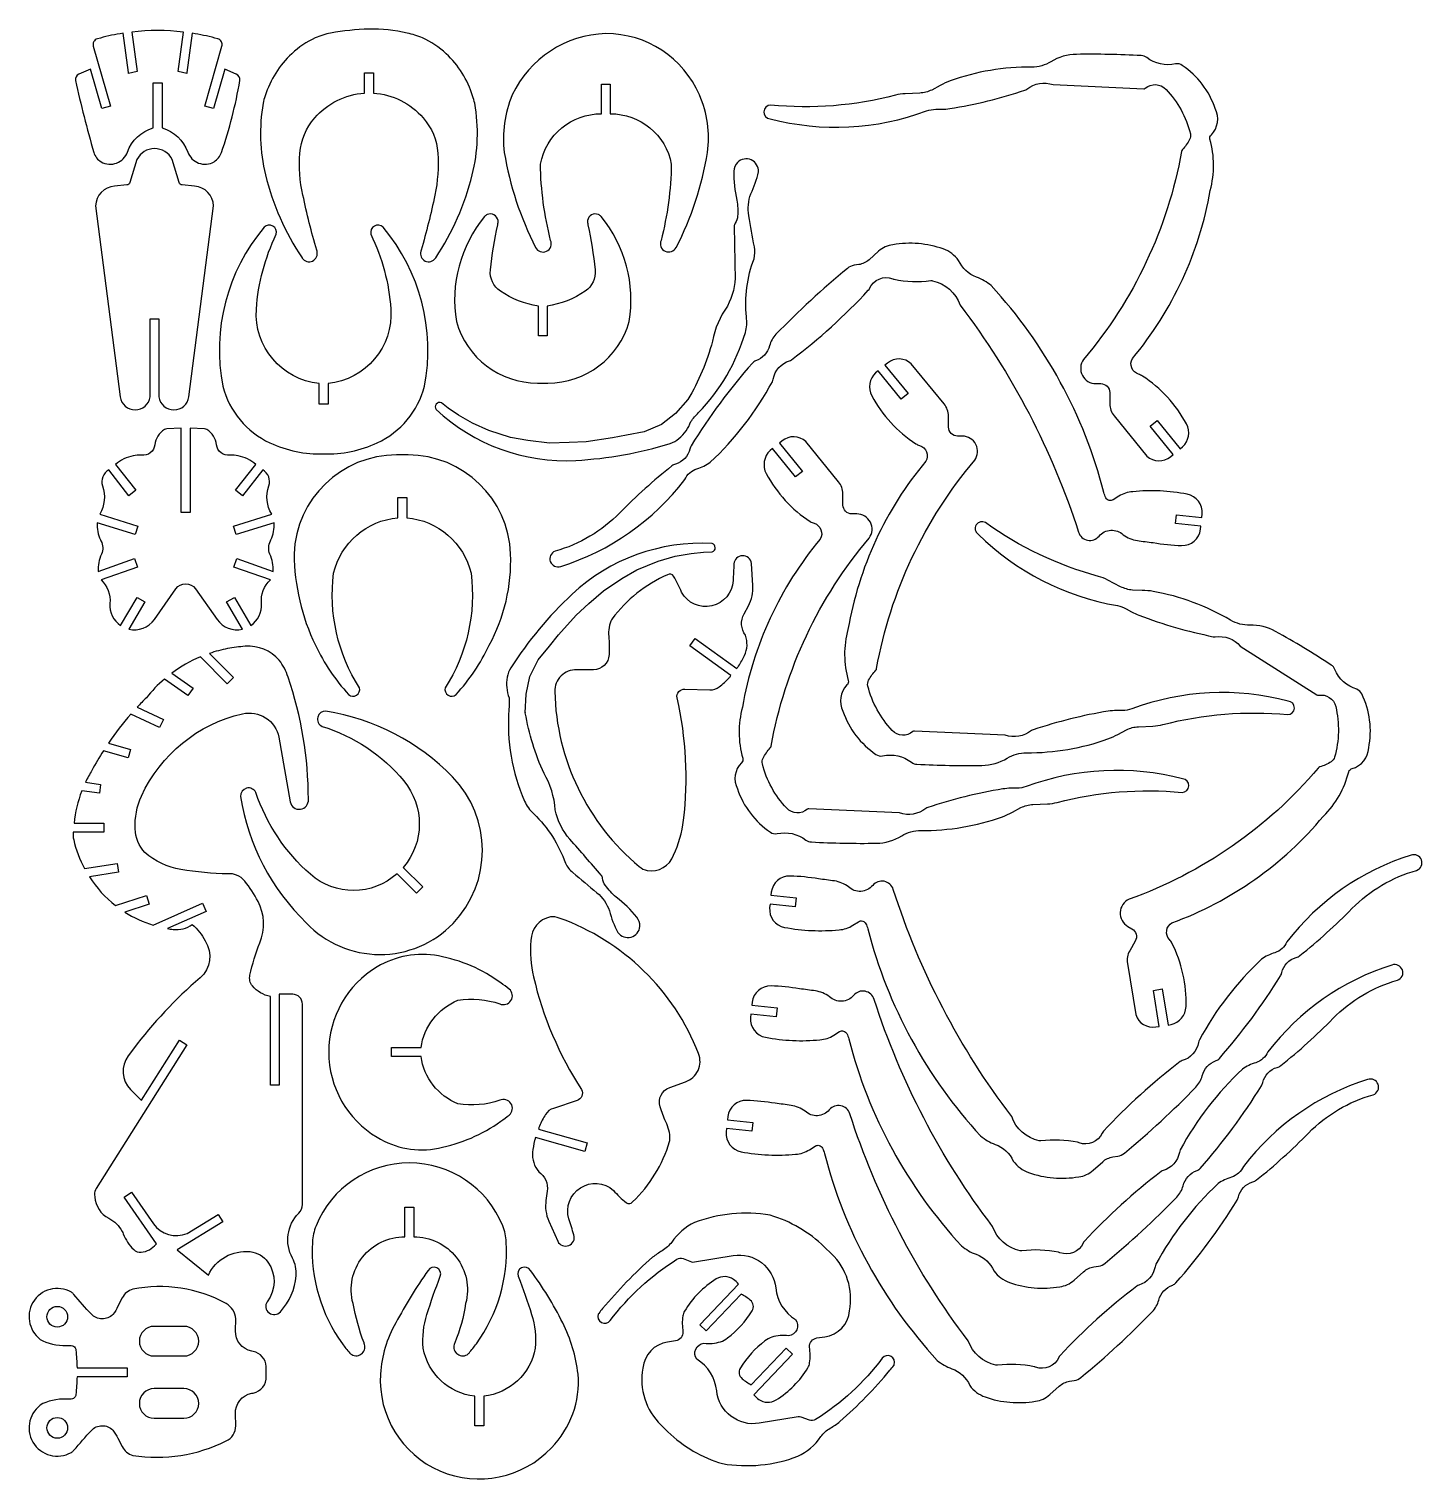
# Model space of a CAD drawing. Extents: x -187 to 314, y 141 to 663.
import ezdxf

# ---------------------------------------------------------------- set-up
doc = ezdxf.new("R2010")
doc.units = 0
doc.layers.get('0').update_dxf_attribs({"linetype": 'CONTINUOUS'})
doc.layers.add('130_VU3', color=1, linetype='CONTINUOUS')

msp = doc.modelspace()

# ---------------------------------------------------------------- linework, layer by layer
at = {"color": 7}
for points in [[(43.465393, 513.877672, 0.099256), (46.625235, 515.605, 0.131652), (50.927209, 521.748854, -0.031858), (53.652949, 524.938376, 0.121292), (70.511228, 553.747635, 0.111811), (70.881315, 559.403533, -0.115543), (73.636381, 580.318158, 0.096289), (73.747196, 584.629158, -0.003632), (71.749983, 595.7763, -0.131653), (72.474549, 603.649006, 0.065543), (75.197871, 611.569027, 0.690784), (67.709088, 614.974822, 0.181704), (66.411619, 611.778333, 0.065543), (67.499985, 601.431105, -0.056859), (67.744605, 595.673119, -0.131653), (66.855756, 593.102777, 0.155469), (66.52053, 591.963914, 0.002903), (66.836037, 574.758998, -0.131653), (64.061464, 563.304908, 0.109518), (58.720771, 550.627676, -0.065543), (49.883072, 529.620554), (45.399399, 524.664348), (40.308236, 520.649775), (34.130421, 518.023701), (27.801683, 516.796187), (22.700458, 515.860459), (13.282813, 514.47196), (7.104998, 514.170113), (0.152441, 514.009127), (-7.71572, 514.934793), (-13.893534, 516.021445), (-21.771757, 518.486534), (-27.637662, 521.112608), (-32.577901, 524.050591), (-36.290627, 526.51568), (-38.782312, 528.440753, 0.758653), (-40.697215, 526.128936, 0.205023), (9.609586, 507.764402, 0.062191), (43.465387, 513.87767)], [(-13.807947, 433.140332, 0.099256), (-15.118222, 429.786014, 0.131652), (-14.464531, 422.314293, -0.031858), (-14.502385, 418.118905, 0.121292), (-8.898341, 385.21344, 0.111811), (-5.546302, 380.642884, -0.115543), (5.786856, 362.85043, 0.096289), (8.473024, 359.476781, -0.003632), (17.168223, 352.221359, -0.131653), (21.673651, 345.724774, 0.065543), (24.678356, 337.907168, 0.690784), (32.6043, 340.111875, 0.181704), (31.543556, 343.394524, 0.065543), (24.058749, 350.621373, -0.056859), (20.170197, 354.875007, -0.131653), (19.198911, 357.415345, 0.155469), (18.723662, 358.503243, 0.002903), (7.422863, 371.480169, -0.131653), (2.185762, 382.037973, 0.109518), (-1.871798, 395.182227, -0.065543), (-8.604845, 416.95538), (-8.35594, 423.634103), (-7.036401, 429.981981), (-3.991928, 435.964694), (0.067136, 440.973058), (3.373427, 444.968871), (9.695252, 452.086069), (14.233708, 456.28832), (19.456196, 460.880659), (26.078564, 465.229115), (31.509531, 468.367714), (39.129128, 471.54337), (45.31068, 473.302212), (50.983622, 474.227111), (55.412264, 474.725237), (58.558418, 474.85217, 0.758653), (58.539311, 477.854001, 0.205023), (8.197572, 459.585461, 0.062191), (-13.807944, 433.140336)]]:
    msp.add_lwpolyline(points, format="xyb", dxfattribs=at)
at = {"layer": '130_VU3', "color": 7}
for p, q in [((49.825995, 529.526481), (49.883072, 529.620555)), ((-8.621591, 417.064132), (-8.604845, 416.955379))]:
    msp.add_line(p, q, dxfattribs=at)
for points in [[(-88.561002, 603.201873, -0.078434), (-89.627615, 618.317854, -0.162362), (-84.34375, 630.950484, -0.196318), (-66.443664, 639.931226), (-66.443664, 647.142592), (-63.244079, 647.142592), (-63.244079, 639.931226, -0.202484), (-45.343994, 630.950486, -0.166464), (-40.060128, 618.317857, -0.068457), (-41.12674, 603.201878, -0.018994), (-46.072568, 583.370292), (-46.183392, 582.988329, 0.856666), (-40.889986, 580.519002), (-40.795531, 580.660174, 0.087489), (-27.690063, 610.467502, 0.107635), (-26.805105, 636.254314, 0.051832), (-27.570804, 638.880376, 0.131653), (-37.090507, 654.085101, 0.080315), (-45.553004, 659.742893, 0.04869), (-51.089252, 661.483296, 0.056656), (-64.843874, 662.958225, 0.03667), (-78.598494, 661.483295, 0.062307), (-84.134741, 659.742892, 0.080315), (-92.597238, 654.085099, 0.131652), (-102.116939, 638.880374, 0.05637), (-102.882638, 636.254311, 0.10306), (-101.99768, 610.467503, 0.087945), (-88.892214, 580.660178), (-88.797756, 580.519002, 0.856666), (-83.50435, 582.988329), (-83.615177, 583.370303, -0.018632), (-88.561002, 603.201873)], [(-119.155906, 659.416827), (-120.211031, 659.704209, 0.026224), (-128.37183, 661.438199), (-130.277696, 647.291466), (-130.353393, 646.90821), (-133.448634, 647.718659), (-131.541524, 661.874629, 0.05843), (-150.080337, 661.874629), (-148.173223, 647.718659), (-151.268464, 646.90821), (-151.344161, 647.291466), (-153.250031, 661.438199, 0.028284), (-161.410826, 659.704209), (-162.465951, 659.416827, 0.417901), (-163.956269, 656.772358), (-157.794171, 635.220528), (-160.870481, 634.340949), (-164.919843, 648.503522), (-169.099817, 646.741044, 0.348187), (-170.373938, 644.417924, 0.015215), (-163.750161, 618.535121, 0.195817), (-161.107691, 615.183957, 0.465324), (-151.649561, 618.686856, -0.24059), (-142.410721, 627.354983), (-142.410721, 643.609696), (-139.211136, 643.609696), (-139.211137, 627.354983, -0.24059), (-129.972296, 618.686857, 0.465324), (-120.514167, 615.183957, 0.169133), (-117.871697, 618.535116, 0.04106), (-111.247921, 644.417918, 0.348186), (-112.52204, 646.741044), (-116.702015, 648.503522), (-120.751376, 634.340949), (-123.827686, 635.220528), (-117.669229, 656.759629, 0.419729), (-119.155906, 659.416827)], [(-163.138901, 599.302539), (-154.250636, 530.645174, 0.878887), (-143.522704, 530.645174), (-143.522704, 558.658812), (-140.32312, 558.658812), (-140.32312, 530.645174, 0.878887), (-129.595189, 530.645174), (-120.706924, 599.302539, 0.378765), (-127.531595, 606.463031), (-132.019519, 606.846656, -0.307009), (-133.079631, 607.705719), (-135.59855, 616.02437, 0.615155), (-148.247274, 616.024369), (-150.766193, 607.705719, -0.307009), (-151.826305, 606.846656), (-156.314229, 606.463031, 0.378765), (-163.138901, 599.302538)], [(-117.402453, 534.422169, 0.222993), (-100.422593, 514.085442, 0.117149), (-81.12976, 510.112859, 0.117149), (-61.836924, 514.085441, 0.222993), (-44.857062, 534.422167, 0.225581), (-59.717835, 591.626399, 0.769263), (-64.124392, 589.104913, -0.095945), (-56.952985, 562.18833, -0.405515), (-79.529966, 535.461408), (-79.529965, 528.047435), (-82.72955, 528.047435), (-82.729548, 535.461408, -0.405515), (-105.30653, 562.188327, -0.095945), (-98.135125, 589.10491, 0.769265), (-102.541682, 591.626396, 0.225581), (-117.402452, 534.42216)], [(-161.360826, 479.15624), (-161.188326, 478.815557, -0.238612), (-160.993591, 474.003938, 0.116044), (-162.222803, 467.843924), (-149.134173, 472.418014), (-148.078613, 469.397561), (-161.167244, 464.823471, -0.221695), (-157.95669, 456.291245, 0.26891), (-154.126173, 448.340294), (-148.21773, 458.475662), (-145.453538, 456.864268), (-151.175468, 447.048849, 0.305474), (-141.988366, 450.55571), (-134.213022, 461.604852, -0.519079), (-127.235319, 461.604852), (-119.459975, 450.555711, 0.305474), (-110.272873, 447.048848), (-115.994802, 456.864268), (-113.230611, 458.475662), (-107.322167, 448.340295, 0.26891), (-103.491651, 456.291245, -0.221695), (-100.281097, 464.823471), (-113.369727, 469.397561), (-112.314168, 472.418014), (-99.225538, 467.843925, 0.116044), (-100.45475, 474.003938, -0.217461), (-100.260015, 478.815558), (-100.087515, 479.156239, 0.116166), (-98.855576, 485.322226), (-112.611293, 481.069413), (-113.556363, 484.126239), (-99.800645, 488.379051, -0.218293), (-100.821423, 498.577481, 0.36397), (-103.039819, 504.330305), (-110.272065, 495.065454), (-112.793757, 497.033854), (-105.529882, 506.339516, 0.131652), (-111.839823, 509.392079, 0.053166), (-114.838367, 509.64017, -0.417655), (-119.630123, 513.363839, 0.230038), (-123.136674, 518.851283, 0.120328), (-123.8982, 519.077019), (-129.124378, 519.331586), (-129.124378, 489.039483), (-132.323963, 489.039483), (-132.323963, 519.331586), (-137.55014, 519.077019, 0.132927), (-138.311666, 518.851283, 0.228719), (-141.818217, 513.363839, -0.417655), (-146.609974, 509.64017, 0.053166), (-149.608518, 509.392079, 0.131652), (-155.918459, 506.339516), (-148.654583, 497.033854), (-151.176275, 495.065454), (-158.408522, 504.330305, 0.36397), (-160.626918, 498.577481, -0.218293), (-161.647695, 488.379052), (-147.891978, 484.126239), (-148.837047, 481.069413), (-162.592764, 485.322226, 0.116166), (-161.360825, 479.156238)], [(94.272311, 370.507106, 0.017626), (117.602437, 370.034701, 0.134769), (126.751896, 372.69468, -0.140659), (133.646444, 374.612948, 0.088167), (162.958278, 379.577024, 0.033155), (166.537836, 381.208754), (169.613853, 382.865266, -0.102708), (173.90963, 383.955029), (179.116145, 384.18292, 0.053191), (182.668349, 384.71987, -0.088462), (227.534842, 388.309679, 0.959561), (227.736956, 393.204294, 0.154107), (171.521792, 390.414071, -0.089085), (168.173422, 389.81272), (165.992652, 389.81272, 0.036288), (163.085688, 389.556978, 0.041213), (136.082389, 382.872285, 0.134127), (135.419606, 382.580434, -0.260122), (125.964377, 380.933132), (93.380217, 382.4203, 0.199029), (92.817278, 382.251009, -0.404281), (85.374883, 382.624748, -0.127834), (76.624833, 398.592464, -0.18807), (76.88714, 400.683499, -0.063757), (79.490929, 404.300584, 0.176326), (79.77523, 404.968902, -0.131652), (115.041854, 479.806094, 0.610212), (110.566263, 488.508695), (108.830196, 488.508695, -0.414214), (105.622487, 491.716404), (105.622487, 495.725892, 0.168823), (104.035805, 500.087398), (92.240108, 514.573077, 0.369924), (83.720464, 514.78804), (82.773528, 514.01695), (91.079998, 503.816209), (88.6006, 501.797233), (80.29413, 511.997974), (79.429896, 511.294227, 0.341359), (78.033106, 503.004308, 0.126573), (93.866214, 485.761204, 0.06705), (95.235907, 485.125998, -0.481814), (97.448991, 479.461758, 0.131652), (69.478558, 418.965981, 0.137726), (69.585145, 400.594652, -0.304325), (69.074239, 399.006864, 0.315299), (67.665625, 389.577929, 0.163691), (79.548993, 373.997762, 0.218618), (81.933771, 373.485764, -0.223067), (92.296662, 371.168757, 0.169472), (94.272311, 370.507106)], [(-91.755317, 474.130168, 0.109518), (-84.083272, 441.250125, 0.072869), (-72.134092, 423.514357, 0.739989), (-68.214367, 425.973375, -0.176327), (-77.523498, 467.153875, -0.324425), (-54.423594, 487.105784), (-54.423593, 494.464829), (-51.224008, 494.464829), (-51.224009, 487.105784, -0.324425), (-28.124104, 467.153879, -0.176327), (-37.433233, 425.973378, 0.739988), (-33.513511, 423.514354, 0.072869), (-21.564332, 441.250119, 0.133274), (-13.892285, 474.130161, 0.40378), (-50.77623, 509.718409), (-54.871372, 509.71841, 0.40378), (-91.755317, 474.130158)], [(66.112891, 464.512276, -0.756997), (47.604056, 460.324579, 0.043661), (44.717142, 466.128775, 0.375793), (42.516727, 466.623322, 0.129154), (22.628046, 450.772595, 0.079599), (22.182709, 449.981899, 0.12106), (21.457903, 443.602156, -0.026692), (21.521011, 437.87524, -0.401862), (15.869556, 432.458211), (9.880592, 432.45821, 0.427791), (1.989214, 424.566836, 0.216507), (32.354529, 361.625272, 0.113714), (35.232947, 360.168888, 0.356342), (44.705216, 365.74718, 0.078919), (48.297357, 378.302408, 0.087489), (45.944668, 422.333314, -0.461134), (48.788269, 425.487971), (57.754383, 425.246378, 0.179527), (61.142213, 426.313482, 0.037976), (64.674374, 429.514972, 0.06603), (65.337379, 430.430668), (50.595663, 441.104324), (52.47175, 443.695446), (67.411749, 432.878224, 0.021132), (68.074754, 433.79392, 0.034343), (70.201518, 437.545149, 0.204163), (70.525481, 444.850686, -0.286911), (70.039432, 452.530682), (71.602974, 455.422841, 0.141433), (73.205299, 462.774224), (72.678643, 470.694566, 0.390263), (69.453882, 473.48921, 0.394844), (66.403114, 470.505594, -0.001984), (66.112891, 464.512276)], [(-151.398399, 293.562242, 0.37208), (-150.543974, 281.450499), (-146.811518, 277.698936), (-146.640134, 277.590812), (-132.989828, 299.22751), (-130.285207, 297.521201), (-162.933196, 245.771838, 0.161943), (-163.461808, 243.69147), (-163.394741, 242.765082, 0.258337), (-158.408618, 235.119473, -0.157487), (-153.555902, 230.39382, -0.031595), (-153.15865, 229.511587, 0.11093), (-149.426454, 223.825895, 0.219588), (-146.736944, 222.884638, 0.205618), (-141.385591, 225.816771), (-141.219328, 225.932613), (-152.883086, 242.673138), (-150.259262, 244.501256), (-142.345544, 233.143013, 0.357207), (-130.158361, 229.689916), (-119.015894, 236.512684), (-117.345067, 233.784007), (-133.788507, 223.715341), (-122.578423, 214.699321, -0.31592), (-107.586062, 223.101642, -0.216408), (-101.14075, 219.347579, -0.331364), (-101.465698, 205.107575, 0.912745), (-96.673239, 201.455496, 0.167114), (-91.000469, 214.465688, 0.14592), (-92.349576, 220.801789, -0.331281), (-90.074406, 236.921226, 0.197516), (-88.763605, 240.109992), (-88.763605, 312.193499, 0.414214), (-92.249143, 315.679037), (-97.060628, 315.679037), (-97.060628, 282.985671), (-100.258512, 282.985671), (-100.258513, 314.928848, -0.179352), (-106.722343, 318.717405, -0.23184), (-107.629717, 322.591166, -0.034217), (-104.115842, 334.198857, 0.226197), (-104.691663, 349.122683, 0.049145), (-109.502272, 356.438344, 0.128415), (-112.437331, 358.603027, 0.118189), (-115.418974, 359.037664, -0.040313), (-132.486422, 360.615323, -0.1345), (-145.389143, 366.69206, -0.176327), (-148.904151, 375.218308, -0.117883), (-146.59973, 387.027195, -0.233896), (-110.308198, 416.607228, -0.420707), (-97.203707, 408.168258), (-93.130257, 384.966725, 0.951706), (-86.594108, 385.783498, 0.081387), (-93.887327, 429.803762, 0.076698), (-97.058951, 435.900328, 0.231179), (-109.319752, 440.885352, 0.031143), (-115.665159, 440.052712, 0.033835), (-122.137885, 438.328164), (-113.507225, 429.697505), (-115.769672, 427.435057), (-125.416037, 437.081419, 0.060163), (-135.732843, 431.188049), (-128.072563, 425.824266), (-129.90777, 423.203319), (-138.341838, 429.108916, 0.047456), (-144.871133, 422.367713, 0.011064), (-148.188562, 418.967347), (-138.752883, 414.567422), (-140.105087, 411.667613), (-150.434603, 416.484342, 0.03064), (-158.47842, 406.087346), (-150.508924, 403.802133), (-151.390849, 400.726495), (-160.319687, 403.286795, 0.018994), (-164.427549, 396.243748, 0.027959), (-166.773294, 391.962407), (-161.303779, 391.193717), (-161.749075, 388.025271), (-168.087705, 388.916106, 0.0692), (-170.845204, 377.201616), (-160.121895, 377.201618), (-160.121895, 374.002034), (-171.204058, 374.002033, 0.074214), (-170.995094, 371.300906, 0.066472), (-167.102761, 360.900606), (-155.343366, 362.76311), (-154.842841, 359.602917), (-165.359113, 357.937305, 0.084062), (-155.908865, 347.599559), (-144.856441, 351.190708), (-143.867715, 348.147722), (-152.624491, 345.281697, 0.067475), (-142.388553, 340.563982), (-124.67339, 348.45128), (-123.372002, 345.528313), (-137.267781, 339.341515, 0.012152), (-135.251046, 339.042394, 0.184601), (-128.336028, 340.750366, -0.118498), (-123.76747, 334.888918, -0.38294), (-125.543816, 321.572778, 0.054367), (-149.508232, 296.070952), (-151.398399, 293.562242)], [(-110.997016, 386.857676, 0.161701), (-87.297304, 341.313498, 0.427329), (-34.604919, 341.186174, 0.404026), (-34.732241, 393.878557, 0.161701), (-80.276417, 417.57827, 0.821951), (-81.706547, 412.077847, -0.146363), (-52.295233, 392.477962, -0.36397), (-52.476569, 361.320272), (-45.46298, 354.306684), (-47.725429, 352.044236), (-54.739018, 359.057824, -0.380401), (-85.896709, 358.87649, -0.131652), (-105.496593, 388.287804, 0.821951), (-110.997014, 386.857669)], [(123.699185, 353.429426, 0.591887), (116.315289, 354.863549, -0.434353), (107.648464, 354.364668, 0.12059), (102.545267, 356.456056, 0.009784), (96.833461, 357.199049, 0.037307), (86.606573, 358.231355, 0.395739), (79.848527, 352.418959), (79.729122, 351.305488), (88.776956, 350.335224), (88.435798, 347.153879), (79.387964, 348.124143), (79.254911, 346.883419, 0.385754), (84.626855, 339.770237, 0.07142), (104.211935, 338.887529, 0.125182), (109.187928, 340.507297), (111.249095, 341.810387, -0.442476), (113.843818, 341.093978, -0.053946), (114.561378, 339.190278, 0.123631), (155.118632, 264.71858, 0.083405), (160.348311, 261.706332, -0.198146), (166.828789, 255.700799, 0.150427), (172.341075, 251.552895, 0.126897), (190.414279, 250.01891, 0.151148), (195.581802, 252.386154), (198.997465, 255.4404, -0.149472), (202.701089, 257.19348), (204.395663, 257.441532, 0.118986), (206.803532, 258.548216, 0.026898), (232.509523, 282.267094, 0.111178), (234.799193, 286.360491, -0.25164), (239.785097, 291.82691, 0.125472), (240.963516, 292.633273, 0.042086), (262.941187, 322.3408, 0.131652), (263.399409, 323.528496, -0.264718), (268.548778, 328.961265, 0.131653), (269.89902, 329.616824, 0.031512), (288.641809, 346.514308, -0.131652), (311.883847, 360.284745, 0.414214), (313.633984, 364.034896, 0.389149), (309.883831, 365.785031, 0.153915), (265.235743, 334.511432, -0.21594), (260.90948, 330.647964, 0.075548), (256.108563, 328.302698, 0.079712), (233.755602, 299.316729, 0.043661), (233.433597, 298.391316, -0.289789), (227.571717, 291.814674, 0.131652), (226.899107, 291.458525, 0.042678), (199.274653, 266.437822, 0.131652), (198.836964, 265.769295, -0.399625), (190.493665, 262.292057, 0.039573), (189.998634, 262.437832, 0.080143), (176.787312, 262.960042, -0.083421), (176.195066, 262.987316, -0.261449), (166.273366, 271.758464, -0.085425), (123.699185, 353.429426)], [(7.089904, 234.898115, -0.756997), (23.050241, 245.16366, 0.043661), (27.748206, 240.696882, 0.375793), (29.985065, 240.984743, 0.129154), (43.253044, 262.681884, 0.079599), (43.40109, 263.57721, 0.12106), (41.900184, 269.820108, -0.026692), (39.882161, 275.180065, -0.401862), (43.340059, 282.203317), (48.967845, 284.251664, 0.427791), (53.684305, 294.366145, 0.216507), (3.622956, 343.126316, 0.113714), (0.420019, 343.51039, 0.356342), (-6.573114, 335.028802, 0.078919), (-5.654482, 322.002167, 0.087489), (11.615777, 281.431317, -0.461134), (10.022626, 277.494337), (1.514605, 274.654769, 0.179527), (-1.303944, 272.493311, 0.037976), (-3.528115, 268.276825, 0.06603), (-3.837949, 267.189592), (13.665338, 262.2016), (12.788609, 259.125082), (-4.950106, 264.180165, 0.021132), (-5.259941, 263.092929, 0.034343), (-5.975449, 258.840531, 0.204163), (-3.781233, 251.864772, -0.286911), (-0.697784, 244.814175), (-1.177856, 241.561671, 0.141433), (-0.169227, 234.105604), (3.034584, 226.843044, 0.390265), (7.020692, 225.319872, 0.394842), (8.867011, 229.167002, -0.001984), (7.089904, 234.898115)], [(116.837577, 313.874272, 0.591887), (109.453681, 315.308395, -0.434353), (100.786855, 314.809514, 0.12059), (95.683659, 316.900901, 0.009784), (89.971853, 317.643895, 0.037308), (79.744965, 318.6762, 0.395739), (72.986919, 312.863804), (72.867513, 311.750334), (81.915348, 310.780069), (81.574189, 307.598725), (72.526355, 308.56899), (72.393303, 307.328264, 0.385754), (77.765246, 300.215083, 0.07142), (97.350327, 299.332375, 0.125182), (102.326319, 300.952142), (104.387487, 302.255233, -0.442476), (106.98221, 301.538824, -0.053946), (107.69977, 299.635124, 0.123631), (148.257024, 225.163426, 0.083405), (153.486703, 222.151178, -0.198146), (159.96718, 216.145645, 0.150427), (165.479466, 211.997741, 0.126896), (183.552671, 210.463755, 0.151148), (188.720194, 212.831), (192.135857, 215.885245, -0.149472), (195.83948, 217.638325), (197.534055, 217.886378, 0.118986), (199.941924, 218.993062, 0.026898), (225.647915, 242.71194, 0.111178), (227.937585, 246.805337, -0.25164), (232.923488, 252.271757, 0.125472), (234.101908, 253.078118, 0.042086), (256.079579, 282.785645, 0.131652), (256.537801, 283.973342, -0.264718), (261.687169, 289.406111, 0.131653), (263.037411, 290.06167, 0.031512), (281.7802, 306.959153, -0.131652), (305.022239, 320.72959, 0.414214), (306.772376, 324.479742, 0.389149), (303.022222, 326.229877, 0.153915), (258.374135, 294.956278, -0.21594), (254.047872, 291.09281, 0.075548), (249.246953, 288.747544, 0.079712), (226.893994, 259.761574, 0.043661), (226.571989, 258.836162, -0.289789), (220.710109, 252.259519, 0.131652), (220.037498, 251.903371, 0.042678), (192.413045, 226.882668, 0.131652), (191.975355, 226.214141, -0.399625), (183.632056, 222.736903, 0.039573), (183.137026, 222.882678, 0.080143), (169.925704, 223.404888, -0.083421), (169.333458, 223.432161, -0.261449), (159.411757, 232.20331, -0.085425), (116.837577, 313.874272)], [(108.09239, 272.704622, 0.591887), (100.708494, 274.138745, -0.434353), (92.041667, 273.639863, 0.12059), (86.938472, 275.731251, 0.009784), (81.226665, 276.474244, 0.037307), (70.999778, 277.50655, 0.395739), (64.241731, 271.694154), (64.122326, 270.580684), (73.170161, 269.610419), (72.829002, 266.429075), (63.781168, 267.399339), (63.648116, 266.158615, 0.385754), (69.020059, 259.045433, 0.07142), (88.605139, 258.162725, 0.125182), (93.581132, 259.782492), (95.6423, 261.085583, -0.442476), (98.237023, 260.369173, -0.053946), (98.954582, 258.465474, 0.123631), (139.511836, 183.993776, 0.083405), (144.741515, 180.981528, -0.198146), (151.221993, 174.975995, 0.150427), (156.734279, 170.828091, 0.126897), (174.807483, 169.294105, 0.151148), (179.975006, 171.66135), (183.390669, 174.715595, -0.149472), (187.094293, 176.468676), (188.788868, 176.716727, 0.118986), (191.196737, 177.823412, 0.026898), (216.902728, 201.542289, 0.111178), (219.192398, 205.635687, -0.25164), (224.178301, 211.102106, 0.125472), (225.356721, 211.908468, 0.042086), (247.334392, 241.615995, 0.131652), (247.792614, 242.803691, -0.264718), (252.941982, 248.236461, 0.131652), (254.292224, 248.892019, 0.031512), (273.035013, 265.789504, -0.131652), (296.277052, 279.55994, 0.414214), (298.027189, 283.310092, 0.389149), (294.277036, 285.060227, 0.153915), (249.628947, 253.786628, -0.21594), (245.302684, 249.923159, 0.075548), (240.501766, 247.577893, 0.079712), (218.148807, 218.591924, 0.043661), (217.826802, 217.666512, -0.289789), (211.964921, 211.089869, 0.131652), (211.292311, 210.733721, 0.042678), (183.667858, 185.713018, 0.131652), (183.230168, 185.044491, -0.399625), (174.886869, 181.567252, 0.039573), (174.391838, 181.713028, 0.080143), (161.180516, 182.235238, -0.083421), (160.58827, 182.262511, -0.261449), (150.66657, 191.03366, -0.085425), (108.09239, 272.704622)], [(-39.192097, 214.235986, 0.921347), (-43.572008, 216.362311, 0.02872), (-55.184515, 197.500508, 0.115218), (-60.692381, 179.080206, 0.701856), (0.752857, 152.521614, 0.220221), (10.352965, 179.080213, 0.087241), (4.845096, 197.500515, 0.043661), (-6.76741, 216.362315, 0.390444), (-9.936906, 217.316853, 0.38736), (-11.147319, 214.235987, -0.014297), (-6.350626, 200.50933, -0.099859), (-5.030291, 188.39149, -0.333264), (-23.569916, 171.114608), (-23.569915, 160.449326), (-26.7695, 160.449326), (-26.769501, 171.114608, -0.333264), (-45.309125, 188.391489, -0.099859), (-43.988793, 200.50932, -0.014297), (-39.192097, 214.235986)], [(-170.926015, 151.675456, -0.009721), (-164.634999, 158.78181, -0.431541), (-156.901017, 158.874195, -0.04399), (-155.081433, 155.963538), (-153.556597, 152.967477, 0.211319), (-149.687945, 149.816545, 0.156302), (-116.156736, 155.008123, 0.30073), (-112.736248, 160.436426), (-112.831074, 164.750123, -0.373191), (-106.942896, 172.154373), (-106.462975, 172.243984, 0.377724), (-101.748434, 178.270088), (-101.748434, 181.808048, 0.344698), (-106.462974, 187.158369), (-106.942895, 187.247981, -0.361526), (-112.831073, 194.652229), (-112.736248, 198.965927, 0.258459), (-116.156737, 204.39423, 0.176327), (-149.687944, 209.585808, 0.211319), (-153.556597, 206.434876), (-155.081433, 203.438815, -0.065544), (-156.901016, 200.528158, -0.431542), (-164.634999, 200.620543, -0.019783), (-170.92601, 207.726891, 0.0916), (-171.839607, 208.501181, 0.988926), (-182.14124, 190.979294, 0.119798), (-172.401393, 189.363126, -0.193858), (-170.655819, 188.806008, -0.1333), (-170.220847, 187.7131, -0.022773), (-169.782852, 181.300969), (-151.778076, 181.300969), (-151.778076, 178.101384), (-169.782852, 178.101384, -0.022773), (-170.220848, 171.689245, -0.133301), (-170.655819, 170.596345, -0.193858), (-172.401394, 170.039227, 0.119798), (-182.141241, 168.423058, 0.988926), (-171.839606, 150.901172, 0.0916), (-170.926015, 151.675456)], [(-142.053117, 185.567082), (-131.387835, 185.567082, 1), (-131.387835, 196.232364), (-142.053117, 196.232364, 1), (-142.053117, 185.567082)], [(-131.387835, 163.169989, 1), (-131.387835, 173.835271), (-142.053117, 173.835271, 1), (-142.053117, 163.169989), (-131.387835, 163.169989)]]:
    msp.add_lwpolyline(points, format="xyb", close=True, dxfattribs=at)
for points in [[(-3.171767, 614.348154, -0.36397), (18.763417, 632.458294), (18.763418, 643.123576), (21.963003, 643.123576), (21.963002, 632.458294, -0.36397), (43.898188, 614.348156, -0.057249), (40.239302, 586.91632, 0.406402), (41.706034, 582.994318, 0.382957), (45.665857, 584.355641, 0.077653), (56.886668, 618.549123, 0.136544), (54.023561, 639.217232, 0.298885), (20.363209, 661.312205, 0.283517), (-13.297141, 639.217229, 0.132572), (-16.160248, 618.549125, 0.075422), (-4.939438, 584.355644, 0.973608), (0.487117, 586.916325, -0.057249), (-3.171767, 614.348167)], [(189.540389, 653.842412, 0.134769), (180.390935, 651.182432, -0.140659), (173.496385, 649.264165, 0.088167), (144.18455, 644.300087, 0.033155), (140.604995, 642.668358), (137.528979, 641.011847, -0.102708), (133.233202, 639.922084), (128.026687, 639.694193, 0.053191), (124.474477, 639.157241, -0.088462), (79.607985, 635.567434, 0.959558), (79.405872, 630.67282, 0.154107), (135.621035, 633.463041, -0.089085), (138.96941, 634.064393), (141.150179, 634.064393, 0.036288), (144.057136, 634.320133, 0.041213), (171.060436, 641.004826, 0.134127), (171.723226, 641.296678, -0.260122), (181.178455, 642.943981), (213.762615, 641.456812, 0.199029), (214.325554, 641.626104, -0.404281), (221.767948, 641.252367, -0.127834), (230.518, 625.28465, -0.18807), (230.255692, 623.193613, -0.063757), (227.651904, 619.576528, 0.176327), (227.367602, 618.908204, -0.131652), (192.100973, 544.071014, 0.610211), (196.576569, 535.368418), (198.312636, 535.368418, -0.414214), (201.520346, 532.160709), (201.520346, 528.151221, 0.168823), (203.107027, 523.789715), (214.902724, 509.304036, 0.369924), (223.422368, 509.089073), (224.369304, 509.860163), (216.062834, 520.060904), (218.542232, 522.07988), (226.848703, 511.879139), (227.712936, 512.582886, 0.341359), (229.109726, 520.872807, 0.126573), (213.276617, 538.11591, 0.06705), (211.906925, 538.751115, -0.481813), (209.693838, 544.41535, 0.131652), (237.664273, 604.911125, 0.137726), (237.557688, 623.28246, -0.304326), (238.068592, 624.870248, 0.315299), (239.477207, 634.299185, 0.163692), (227.593838, 649.879351, 0.218617), (225.209061, 650.391349, -0.223067), (214.84617, 652.708357, 0.169473), (212.870498, 653.370008, 0.017626), (189.540371, 653.842412)], [(-18.533744, 592.545821, 0.06856), (-18.418585, 594.10024, 0.461316), (-22.303722, 596.243169, 0.096534), (-23.251969, 595.46112, 0.216261), (-33.400822, 557.724448, 0.336112), (-4.171279, 535.573189), (-0.468415, 535.573189, 0.336112), (28.761128, 557.724449, 0.216261), (18.612275, 595.461121, 0.096534), (17.664029, 596.243169, 0.461316), (13.778892, 594.100239, 0.06856), (13.894051, 592.545821, -0.025879), (16.504145, 576.280046, -0.279394), (12.926974, 568.632728, -0.10716), (-0.720055, 563.263018), (-0.720055, 552.597736), (-3.919639, 552.597736), (-3.91964, 563.263018, -0.10716), (-17.566669, 568.632729, -0.279395), (-21.14384, 576.280039, -0.025879), (-18.533747, 592.545807)], [(73.040913, 542.751408, 0.042086), (51.063248, 513.043886, 0.131652), (50.605031, 511.856197, -0.264718), (45.455663, 506.423428, 0.131653), (44.105416, 505.767866, 0.031512), (25.362627, 488.870379, -0.131652), (2.120591, 475.099948, 0.414213), (0.370457, 471.349797, 0.389149), (4.120606, 469.599661, 0.153915), (48.768695, 500.873258, -0.215941), (53.09496, 504.736729, 0.075548), (57.895874, 507.081992, 0.079712), (80.248836, 536.067961, 0.043661), (80.570843, 536.993376, -0.289789), (86.432723, 543.57002, 0.131652), (87.105327, 543.926163, 0.042678), (114.729781, 568.946865, 0.131652), (115.167477, 569.615398, -0.399625), (123.510776, 573.092637, 0.039573), (124.005805, 572.946862, 0.080143), (137.217127, 572.424651, -0.083421), (137.809374, 572.397378, -0.261449), (147.731068, 563.626239, -0.085426), (190.305255, 481.955268, 0.591887), (197.689151, 480.521144, -0.434353), (206.355977, 481.020026, 0.12059), (211.459167, 478.928639, 0.009784), (217.170971, 478.185646, 0.037307), (227.397864, 477.153339, 0.39574), (234.155914, 482.965735), (234.275319, 484.079206), (225.227485, 485.04947), (225.568643, 488.230814), (234.616477, 487.26055), (234.749529, 488.501274, 0.385754), (229.377583, 495.614457, 0.07142), (209.792503, 496.497164, 0.125182), (204.816512, 494.877397), (202.755345, 493.574306, -0.442476), (200.160622, 494.290716, -0.053946), (199.443061, 496.194423, 0.123631), (158.885803, 570.66612, 0.083404), (153.656129, 573.678362, -0.198146), (147.175652, 579.683896, 0.150427), (141.663364, 583.831799, 0.126897), (123.59016, 585.365784, 0.151148), (118.422639, 582.998539), (115.006976, 579.944294, -0.149472), (111.303352, 578.191214), (109.608777, 577.943162, 0.118985), (107.200901, 576.836471, 0.026899), (81.49491, 553.117592, 0.111177), (79.205247, 549.024202, -0.25164), (74.219343, 543.557783, 0.131652), (73.040924, 542.75142)], [(132.212969, 398.491705, 0.017626), (155.543095, 398.0193, 0.134769), (164.692555, 400.679279, -0.140659), (171.587102, 402.597547, 0.088167), (200.898936, 407.561623, 0.033155), (204.478495, 409.193353), (207.554511, 410.849865, -0.102708), (211.850287, 411.939627), (217.056802, 412.167519, 0.053191), (220.609007, 412.704469, -0.088462), (265.4755, 416.294278, 0.95956), (265.677614, 421.188893, 0.154107), (209.462451, 418.39867, -0.089085), (206.11408, 417.797319), (203.933309, 417.797319, 0.036288), (201.026346, 417.541577, 0.041213), (174.023046, 410.856883, 0.134127), (173.360264, 410.565033, -0.260122), (163.905035, 408.917731), (131.320876, 410.404899, 0.199029), (130.757936, 410.235607, -0.404281), (123.315541, 410.609346, -0.127834), (114.56549, 426.577064, -0.18807), (114.827798, 428.668098, -0.063757), (117.431586, 432.285183, 0.176326), (117.715888, 432.953501, -0.131652), (152.982512, 507.790693, 0.610212), (148.506921, 516.493294), (146.770854, 516.493294, -0.414214), (143.563145, 519.701003), (143.563145, 523.710491, 0.168823), (141.976464, 528.071997), (130.180766, 542.557676, 0.369924), (121.661122, 542.772639), (120.714186, 542.001548), (129.020656, 531.800807), (126.541258, 529.781832), (118.234788, 539.982573), (117.370554, 539.278826, 0.341359), (115.973763, 530.988907, 0.126573), (131.806872, 513.745803, 0.06705), (133.176565, 513.110597, -0.481814), (135.389649, 507.446357, 0.131652), (107.419216, 446.95058, 0.137725), (107.525803, 428.57925, -0.304325), (107.014897, 426.991463, 0.315299), (105.606283, 417.562527, 0.163691), (117.489651, 401.982361, 0.218618), (119.874429, 401.470363, -0.223067), (130.23732, 399.153355, 0.169474), (132.212986, 398.491704)], [(261.177961, 446.226897, 0.134769), (251.924311, 448.498014, -0.140659), (244.994322, 450.284021, 0.088167), (217.12749, 460.64092, 0.033155), (213.21164, 461.01758), (209.719476, 461.121006, -0.102708), (205.454343, 462.325133), (200.831423, 464.731031, 0.053191), (197.486642, 466.042122, -0.088462), (156.836217, 485.366504, 0.959558), (154.213875, 481.228701, 0.154107), (204.292744, 455.537521, -0.089085), (207.493199, 454.384119), (209.381801, 453.293735, 0.036288), (212.027168, 452.061735, 0.041213), (238.755057, 444.349198, 0.134128), (239.474978, 444.270554, -0.260122), (248.487098, 440.969545), (275.962224, 423.38954, 0.199029), (276.53439, 423.254681, -0.404281), (282.792823, 419.209818, -0.127834), (282.386731, 401.006344, -0.18807), (281.114048, 399.326607, -0.063756), (277.050558, 397.496014, 0.176327), (276.470183, 397.059378, -0.131652), (208.509791, 349.881785, 0.610211), (208.034475, 340.107318), (209.537953, 339.239285, -0.414214), (210.712056, 334.857473), (208.707311, 331.385154, 0.168823), (207.900665, 326.814638), (210.873199, 308.371824, 0.369924), (218.143946, 303.925838), (219.349562, 304.120154), (217.256318, 317.10749), (220.413028, 317.616275), (222.506271, 304.628939), (223.606593, 304.806285, 0.341359), (228.961209, 311.287172, 0.126573), (223.870886, 334.136692, 0.06705), (223.002301, 335.371641, -0.481813), (223.917827, 341.383557, 0.131652), (278.388822, 379.789216, 0.137726), (287.482185, 395.752552, -0.304326), (288.718536, 396.872165, 0.315299), (294.6529, 404.333557, 0.163691), (292.151684, 423.768061, 0.218617), (290.342405, 425.403853, -0.223066), (282.526383, 432.591886, 0.169473), (281.146226, 434.152728, 0.017626), (261.177951, 446.226902)], [(-61.918325, 264.278468, 0.188867), (-39.835877, 260.335276, 0.106043), (-17.42073, 270.022455, 0.00687), (-14.366579, 272.263183, 0.870628), (-17.78416, 277.564181, -0.124888), (-32.815881, 276.287116, -0.267407), (-46.108312, 293.308581), (-56.773594, 293.30858), (-56.773594, 296.508165), (-46.108313, 296.508164, -0.267407), (-32.815881, 313.529629, -0.124888), (-17.78416, 312.252564, 0.870628), (-14.36658, 317.553562, 0.00687), (-17.42073, 319.79429, 0.113503), (-39.835876, 329.481469, 0.182811), (-61.918325, 325.538277, 0.567568), (-61.91832, 264.278464)], [(-74.397132, 189.972814, 0.02186), (-71.757469, 186.630479, 0.055558), (-71.470326, 186.344738, 0.733941), (-66.412405, 189.76317, 0.006259), (-66.598276, 190.279207, -0.043661), (-70.548067, 204.49705, -0.497891), (-51.90141, 228.401409), (-51.90141, 239.066691), (-48.701825, 239.066691), (-48.701826, 228.401409, -0.497891), (-30.055169, 204.497046, -0.065414), (-34.004961, 190.279204, 0.027954), (-34.19083, 189.76317, 0.327589), (-32.916334, 186.197846, 0.347272), (-29.132909, 186.344738, 0.037849), (-28.845769, 186.630477, 0.02186), (-26.206106, 189.97281, 0.171186), (-15.430668, 226.544989, 0.083445), (-16.742732, 232.438369, 0.673351), (-83.860504, 232.438366, 0.083875), (-85.172567, 226.544985, 0.170746), (-74.397126, 189.972806)], [(37.142809, 221.086979, 0.038561), (19.186115, 202.630281, 0.00632), (17.790946, 200.911847, 0.091634), (17.618588, 200.616409, 0.859527), (21.905879, 198.295567, -0.090312), (45.904282, 220.371675, -0.233675), (48.099308, 220.601793), (51.09348, 219.493007, 0.12994), (52.191542, 219.387019), (66.179945, 221.676152, -0.431023), (81.43715, 210.036229, 0.230423), (88.540201, 198.658732, -0.588523), (86.031146, 192.871944, 0.108366), (80.066377, 192.355197, 0.099476), (77.572652, 190.990902, 0.09343), (68.712013, 181.257901, 0.375149), (69.356757, 177.400291, 0.053014), (72.648856, 175.236534), (85.18999, 188.426117), (87.508697, 186.221405), (73.609677, 171.603725, 0.062766), (75.371462, 169.963909, 0.305603), (81.579225, 169.771338, 0.120117), (93.026357, 181.359965, 0.10123), (93.635971, 183.092164, 0.074436), (93.568125, 188.756067, -0.392353), (96.240312, 192.063145), (99.082673, 192.473529, 0.347149), (107.978125, 201.848838, 0.251467), (101.450302, 222.371144), (98.98274, 224.764412, 0.120806), (79.415793, 236.220304, 0.131652), (52.270285, 233.584923, 0.131652), (44.038362, 226.508708, -0.092188), (40.606848, 223.455333, 0.028209), (37.142817, 221.086985)], [(42.67424, 158.292296, 0.120806), (62.241185, 146.836402, 0.131652), (89.386695, 149.471781, 0.131653), (97.618619, 156.547995, -0.092188), (101.050133, 159.601371, 0.028209), (104.514163, 161.969717, 0.038561), (122.47086, 180.426416, 0.006319), (123.866034, 182.144855, 0.091635), (124.038395, 182.440295, 0.859528), (119.751101, 184.761135, -0.090313), (95.752697, 162.685028, -0.233674), (93.557675, 162.454912), (90.563502, 163.563698, 0.12994), (89.46544, 163.669686), (75.477037, 161.380553, -0.431023), (60.219833, 173.020477, 0.230423), (53.116781, 184.397974, -0.588523), (55.625836, 190.184762, 0.108366), (61.590605, 190.701507, 0.099476), (64.084329, 192.065801, 0.093429), (72.944969, 201.798803, 0.375149), (72.300225, 205.656414, 0.053014), (69.008126, 207.820171), (56.466993, 194.630589), (54.148285, 196.835299), (68.047305, 211.45298, 0.062766), (66.28552, 213.092797, 0.305603), (60.077756, 213.285367, 0.120117), (48.630625, 201.696739, 0.10123), (48.021012, 199.96454, 0.074436), (48.088858, 194.300637, -0.392353), (45.416671, 190.99356), (42.574309, 190.583176, 0.347149), (33.678858, 181.207866, 0.251467), (40.206682, 160.685561), (42.674243, 158.292294)]]:
    msp.add_lwpolyline(points, format="xyb", dxfattribs=at)
for centre in [(-176.892866, 199.682881), (-176.892866, 159.719472)]:
    msp.add_circle(centre, 3.732849, dxfattribs=at)

doc.saveas('drawing.dxf')
